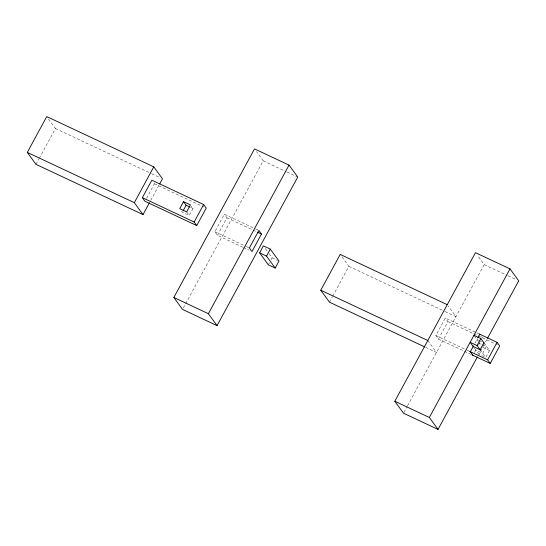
<?xml version="1.0" encoding="UTF-8"?>
<svg xmlns="http://www.w3.org/2000/svg" width="546" height="546" viewBox="0 0 546 546"><rect width="100%" height="100%" fill="white"/><g stroke="black" fill="none" stroke-linecap="round" stroke-linejoin="round"><path stroke-width="0.41" stroke-dasharray="2.73 2.05" d="M35.988 164.346L38.827 159.125M39.23 158.381L55.439 128.528L47.229 117.247M146.54 198.355L154.45 183.784L153.146 181.995M150.716 200.437L159.227 184.766M181.456 211.043L182.33 212.237L189.237 215.479L193.031 208.49L191.291 206.101M242.779 247.208L217.458 235.319L214.851 231.736L224.345 214.257L255.037 228.672M217.458 235.319L226.952 217.84L224.345 214.257M183.347 307.924L263.213 160.838L256.449 151.549M268.298 264.803L269.437 262.708M270.959 259.91L272.099 257.808L268.236 252.505M329.456 302.177L332.296 296.956M332.698 296.212L348.908 266.359L340.697 255.078M471.171 354.477L438.424 339.1L435.817 335.517L445.311 318.031L475.996 332.446M438.424 339.1L447.918 321.614L445.311 318.031M403.903 412.455L407.152 406.477M407.555 405.733L484.172 264.619L477.416 255.323M475.088 342.99L477.463 338.616M474.529 352.402L476.112 349.488M478.453 345.174L479.593 343.079L481.893 344.157M483.892 342.738L489.537 350.498L485.742 357.493L478.835 354.252L485.053 342.806M485.455 342.055L487.08 339.073M263.213 160.838L286.227 171.649M286.991 172.01L297.734 177.054M484.172 264.619L507.193 275.423M507.957 275.785L515.629 279.388M55.439 128.528L150.914 173.375M151.686 173.737L160.155 177.709M348.908 266.359L444.383 311.206M445.154 311.568L455.937 316.625L448.211 306.013M255.801 229.027L258.872 230.473M476.767 332.807L478.296 333.531M154.45 183.784L203.951 207.036M226.952 217.84L252.272 229.73M253.037 230.091L256.873 231.893M447.918 321.614L497.42 344.867M476.986 339.496L478.521 340.213M479.286 340.574L481.592 341.653M190.731 207.405L193.031 208.49M482.664 344.519L486.5 346.321L482.705 353.31L475.798 350.068M482.637 347.256L489.537 350.498M272.099 257.808L277.47 260.333M214.851 231.736L245.543 246.15M246.307 246.512L249.379 247.952M435.817 335.517L466.509 349.925M467.042 350.177L468.809 351.01M243.543 247.57L248.915 250.095M425.709 347.386L436.486 352.443L427.798 340.499M481.572 336.636L482.439 337.831M474.426 335.974L478.289 341.284M478.774 341.946L481.183 345.263M480.098 349.727L485.742 357.493M474.494 348.28L478.835 354.252M265.336 248.519L267.752 251.836M186.63 211.896L189.237 215.479"/><path stroke-width="0.82" d="M149.502 202.675L143.018 214.612L35.988 164.346L27.3 152.402L46.744 116.585L153.774 166.851L162.469 178.795L159.63 184.022M143.018 214.612L134.33 202.668L153.774 166.851M142.349 197.686L151.843 180.2L203.631 204.525L206.238 208.108L196.744 225.587L144.956 201.269L142.349 197.686L194.137 222.004L196.744 225.587M183.517 201.665L179.723 208.654L186.63 211.896L190.424 204.907L183.517 201.665L186.125 205.248L189.96 207.05M183.087 210.838L186.125 205.248M194.137 222.004L203.631 204.525M173.846 297.474L254.518 148.894L289.046 165.11L297.734 177.054L217.062 325.634L182.535 309.418L173.846 297.474L208.374 313.691L217.062 325.634M208.374 313.691L289.046 165.11M261.479 234.057L251.986 251.535L249.379 247.952L258.872 230.473L261.479 234.057L257.637 232.255M259.609 252.859L263.411 245.864L270.311 249.113L278.999 261.056L275.204 268.045L268.298 264.803L259.609 252.859L266.516 256.101L275.204 268.045M266.516 256.101L270.311 249.113M424.938 347.024L329.456 302.177L320.768 290.233L340.213 254.416L447.242 304.682M477.347 356.988L438.028 429.415L403.501 413.199L394.813 401.255L475.484 252.675L510.012 268.885L518.7 280.828L487.482 338.322M438.028 429.415L429.34 417.472L510.012 268.885M473.505 345.905L470.345 351.726L472.952 355.31M477.859 337.892L479.832 334.248M480.432 350.191L477.054 345.55L480.849 338.554L473.948 335.312M483.892 342.738L480.098 349.727L473.191 346.485M497.099 342.356L499.706 345.939L490.212 363.418L487.605 359.834L497.099 342.356L478.815 333.77M477.054 345.55L470.147 342.308L473.525 346.949M469.328 351.255L487.605 359.834M471.935 354.839L490.212 363.418M27.3 152.402L134.33 202.668M320.768 290.233L427.798 340.499M394.813 401.255L429.34 417.472M480.849 338.554L484.227 343.202"/></g></svg>
